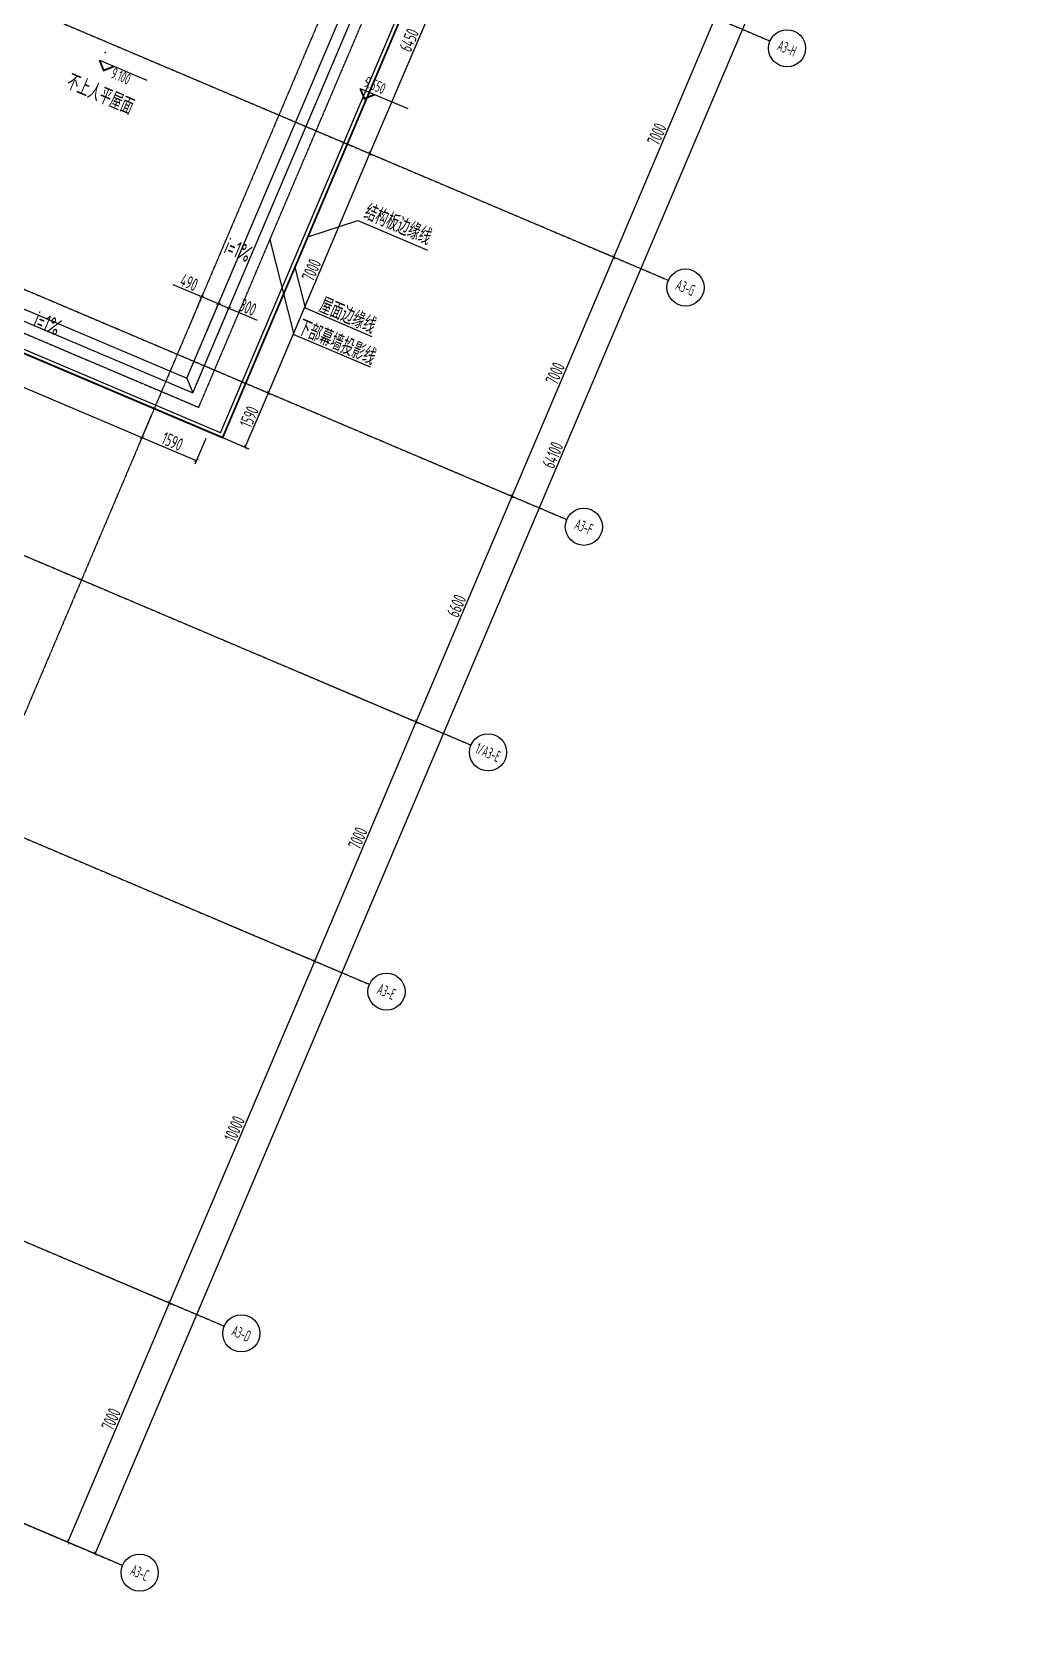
# Model space of a CAD drawing. Extents: x 11778731 to 12007717, y -6694179 to -6363962.
# Drawn here: x 11966075 to 11992816, y -6495370 to -6451864 of the extents above; entities that cross this region are included whole.
import ezdxf
from ezdxf.enums import TextEntityAlignment as Align

# ---------------------------------------------------------------- set-up
doc = ezdxf.new("R2010")
doc.units = 0
doc.header["$LTSCALE"] = 10
doc.header["$MEASUREMENT"] = 0
doc.linetypes.add('A3-RG-axis-100$0$CENTER', pattern=[2, 1.25, -0.25, 0.25, -0.25])
doc.linetypes.add('A3-RI-3F$0$DASH', pattern=[0.35, 0.25, -0.1])
for name, color, linetype in [('A3-RB-3F-100$0$A-DIMS-100', 1, 'Continuous'), ('A3-RG-axis-100$0$A-DIMS-100', 1, 'Continuous'), ('A3-RG-axis-100$0$A-GRID', 1, 'A3-RG-axis-100$0$CENTER'), ('A3-RG-axis-100$0$A-SYMB', 4, 'Continuous'), ('A3-RI-3F$0$A-FLOR', 2, 'Continuous'), ('A3-RI-3F$0$A-HATH', 9, 'Continuous'), ('A3-RI-3F$0$A-ROOF-EDGE', 2, 'Continuous'), ('A3-RM-3F$0$0P-1', 191, 'Continuous'), ('A3-SYMB-3F-100$0$A-SYMB', 4, 'Continuous'), ('A3-SYMB-3F-100$0$A-SYMB-AREA', 4, 'Continuous'), ('A3-SYMB-3F-100$0$A-SYMB-NAME', 4, 'Continuous'), ('A3-SYMB-3F-100$0$A-SYMB-NAME-E', 4, 'Continuous')]:
    doc.layers.add(name, color=color, linetype=linetype)
doc.styles.add('A3-RB-3F-100$0$XD2008', font='xd-hzs.shx', dxfattribs={"width": 0.7, "bigfont": 'xd-hztxt.shx'})
doc.styles.add('A3-RG-axis-100$0$$0$XD2008', font='xd-hzs.shx', dxfattribs={"width": 0.7, "bigfont": 'xd-hztxt.shx'})
doc.styles.add('A3-RG-axis-100$0$XD2008', font='xd-hzs.shx', dxfattribs={"width": 0.7, "bigfont": 'xd-hztxt.shx'})
doc.styles.add('A3-SYMB-3F-100$0$ECADI', font='hzs.shx', dxfattribs={"width": 0.7, "bigfont": 'hztxt.shx'})
doc.styles.add('A3-SYMB-3F-100$0$XD2008', font='hzs.shx', dxfattribs={"width": 0.7, "bigfont": 'hztxt.shx'})
doc.dimstyles.new('A3-RB-3F-100$0$XD100$0', dxfattribs={"dimscale": 100, "dimtxt": 3.5, "dimasz": 1, "dimexe": 1, "dimexo": 2, "dimgap": 0.5, "dimtad": 1, "dimdec": 0, "dimdsep": 46, "dimtxsty": 'A3-RB-3F-100$0$XD2008', "dimblk1": 'A3-RB-3F-100$0$_ARCHTICK', "dimblk2": 'A3-RB-3F-100$0$_ARCHTICK', "dimsah": 1, "dimcen": 2.5, "dimclrt": 4, "dimaunit": 1, "dimadec": 0, "dimazin": 0, "dimtfac": 1, "dimtdec": 0, "dimtix": 1, "dimtmove": 0, "dimatfit": 3, "dimfxl": 0, "dimtolj": 1, "dimtzin": 0, "dimarcsym": 0})
doc.dimstyles.new('A3-RG-axis-100$0$XD100$0', dxfattribs={"dimscale": 100, "dimtxt": 3.5, "dimasz": 1, "dimexe": 1, "dimexo": 2, "dimgap": 0.5, "dimtad": 1, "dimdec": 0, "dimdsep": 46, "dimtxsty": 'A3-RG-axis-100$0$XD2008', "dimblk1": 'A3-RG-axis-100$0$_ARCHTICK', "dimblk2": 'A3-RG-axis-100$0$_ARCHTICK', "dimsah": 1, "dimcen": 2.5, "dimclrt": 4, "dimaunit": 1, "dimadec": 0, "dimazin": 0, "dimtfac": 1, "dimtdec": 0, "dimtix": 1, "dimtmove": 0, "dimatfit": 3, "dimfxl": 0, "dimtolj": 1, "dimtzin": 0, "dimarcsym": 0})

# ---------------------------------------------------------------- blocks, each defined once
blk = doc.blocks.new('A3-RI-3F')
at = {"layer": 'A3-RI-3F$0$A-FLOR', "linetype": 'A3-RI-3F$0$DASH', "const_width": 50}
blk.add_lwpolyline([(11977075, -6448936), (11977075, -6448936), (11971198, -6462780), (11953156, -6455122), (11952019, -6457800), (11961869, -6461981), (11950655, -6488400), (11923776, -6476990), (11934990, -6450572), (11944839, -6454753), (11945976, -6452074), (11937359, -6448416, 0.002105), (11935284, -6447090), (11932817, -6450984, 0.033355), (11899110, -6432654), (11899711, -6421202)], format="xyb", dxfattribs=at)
at = {"layer": 'A3-RI-3F$0$A-HATH', "linetype": 'A3-RI-3F$0$DASH'}
blk.add_lwpolyline([(11904898, -6423676), (11904600, -6429360, -0.033317), (11938660, -6448425), (11946402, -6451711), (11970556, -6461964), (11976217, -6448626)], format="xyb", dxfattribs=at)
at = {"layer": 'A3-RI-3F$0$A-ROOF-EDGE'}
for p, q in [((11971145, -6462649), (11977002, -6448851)), ((11953939, -6455454), (11971198, -6462780))]:
    blk.add_line(p, q, dxfattribs=at)
for points in [[(11977075, -6448936), (11977075, -6448936), (11971198, -6462780), (11953939, -6455454), (11952802, -6458132), (11961869, -6461981), (11950655, -6488400), (11923776, -6476990), (11934990, -6450572), (11944057, -6454420), (11945194, -6451742), (11937359, -6448416, 0.002105), (11935284, -6447090), (11932817, -6450984, 0.033355), (11899110, -6432654), (11899697, -6421468)], [(11971145, -6462649), (11953886, -6455323), (11952670, -6458185), (11961737, -6462034), (11950602, -6488268), (11923907, -6476937), (11935043, -6450703), (11944110, -6454552), (11945325, -6451689), (11937406, -6448327, 0.002183), (11935253, -6446952), (11932786, -6450846, 0.033209), (11899214, -6432592), (11899796, -6421473)]]:
    blk.add_lwpolyline(points, format="xyb", dxfattribs=at)
blk = doc.blocks.new('A3-RG-axis-100$0$$0$ECADI-TAG-GRID')
at = {"color": 13}
blk.add_circle((0, 0), 5, dxfattribs=at)
at = {"style": 'A3-RG-axis-100$0$$0$XD2008', "width": 0.7}
blk.add_attdef('GRID', text='', height=5, dxfattribs=at).set_placement((0, 0), align=Align.MIDDLE)
blk = doc.blocks.new('A3-RG-axis-100$0$_ARCHTICK')
at = {"color": 0, "linetype": 'ByBlock', "const_width": 0.15}
blk.add_lwpolyline([(-0.5, -0.5), (0.5, 0.5)], dxfattribs=at)
blk = doc.blocks.new('*D302')
at = {"layer": 'A3-RG-axis-100$0$A-DIMS-100', "color": 0, "lineweight": -2}
for p, q in [((11967477, -6485111), (11969861, -6486123)), ((11967034, -6492528), (11969769, -6486084)), ((11964742, -6491555), (11967126, -6492567))]:
    blk.add_line(p, q, dxfattribs=at)
at = {"layer": 'A3-RG-axis-100$0$A-DIMS-100', "color": 0, "lineweight": -2, "xscale": 100, "yscale": 100, "zscale": 100}
for p, rotation in [((11969769, -6486084), 66.99999999988144), ((11967034, -6492528), 246.9999999998815)]:
    blk.add_blockref('A3-RG-axis-100$0$_ARCHTICK', p, dxfattribs=dict(at, rotation=rotation))
at = {"layer": 'A3-RG-axis-100$0$A-DIMS-100', "color": 4, "insert": (11968194, -6489218), "char_height": 350, "attachment_point": 5, "rotation": 67, "style": 'A3-RG-axis-100$0$XD2008'}
blk.add_mtext('\\A1;7000', dxfattribs=at)
blk = doc.blocks.new('*D303')
at = {"layer": 'A3-RG-axis-100$0$A-DIMS-100', "color": 0, "lineweight": -2}
for p, q in [((11971384, -6475906), (11973768, -6476918)), ((11969769, -6486084), (11973676, -6476879)), ((11967477, -6485111), (11969861, -6486123))]:
    blk.add_line(p, q, dxfattribs=at)
at = {"layer": 'A3-RG-axis-100$0$A-DIMS-100', "color": 0, "lineweight": -2, "xscale": 100, "yscale": 100, "zscale": 100}
for p, rotation in [((11973676, -6476879), 66.99999999988144), ((11969769, -6486084), 246.9999999998815)]:
    blk.add_blockref('A3-RG-axis-100$0$_ARCHTICK', p, dxfattribs=dict(at, rotation=rotation))
at = {"layer": 'A3-RG-axis-100$0$A-DIMS-100', "color": 4, "insert": (11971515, -6481394), "char_height": 350, "attachment_point": 5, "rotation": 67, "style": 'A3-RG-axis-100$0$XD2008'}
blk.add_mtext('\\A1;10000', dxfattribs=at)
blk = doc.blocks.new('*D304')
at = {"layer": 'A3-RG-axis-100$0$A-DIMS-100', "color": 0, "lineweight": -2}
for p, q in [((11974119, -6469463), (11976503, -6470475)), ((11973676, -6476879), (11976411, -6470435)), ((11971384, -6475906), (11973768, -6476918))]:
    blk.add_line(p, q, dxfattribs=at)
at = {"layer": 'A3-RG-axis-100$0$A-DIMS-100', "color": 0, "lineweight": -2, "xscale": 100, "yscale": 100, "zscale": 100}
for p, rotation in [((11976411, -6470435), 66.99999999988144), ((11973676, -6476879), 246.9999999998815)]:
    blk.add_blockref('A3-RG-axis-100$0$_ARCHTICK', p, dxfattribs=dict(at, rotation=rotation))
at = {"layer": 'A3-RG-axis-100$0$A-DIMS-100', "color": 4, "insert": (11974837, -6473569), "char_height": 350, "attachment_point": 5, "rotation": 67, "style": 'A3-RG-axis-100$0$XD2008'}
blk.add_mtext('\\A1;7000', dxfattribs=at)
blk = doc.blocks.new('*D305')
at = {"layer": 'A3-RG-axis-100$0$A-DIMS-100', "color": 0, "lineweight": -2}
for p, q in [((11978990, -6464360), (11981725, -6457917)), ((11981231, -6457707), (11981817, -6457956)), ((11978363, -6464094), (11979082, -6464399))]:
    blk.add_line(p, q, dxfattribs=at)
at = {"layer": 'A3-RG-axis-100$0$A-DIMS-100', "color": 0, "lineweight": -2, "xscale": 100, "yscale": 100, "zscale": 100}
for p, rotation in [((11981725, -6457917), 66.99999999988144), ((11978990, -6464360), 246.9999999998815)]:
    blk.add_blockref('A3-RG-axis-100$0$_ARCHTICK', p, dxfattribs=dict(at, rotation=rotation))
at = {"layer": 'A3-RG-axis-100$0$A-DIMS-100', "color": 4, "insert": (11980150, -6461051), "char_height": 350, "attachment_point": 5, "rotation": 67, "style": 'A3-RG-axis-100$0$XD2008'}
blk.add_mtext('\\A1;7000', dxfattribs=at)
blk = doc.blocks.new('*D306')
at = {"layer": 'A3-RG-axis-100$0$A-DIMS-100', "color": 0, "lineweight": -2}
for p, q in [((11982950, -6450832), (11984552, -6451512)), ((11981725, -6457917), (11984460, -6451473)), ((11981231, -6457707), (11981817, -6457956))]:
    blk.add_line(p, q, dxfattribs=at)
at = {"layer": 'A3-RG-axis-100$0$A-DIMS-100', "color": 0, "lineweight": -2, "xscale": 100, "yscale": 100, "zscale": 100}
for p, rotation in [((11984460, -6451473), 66.99999999988144), ((11981725, -6457917), 246.9999999998815)]:
    blk.add_blockref('A3-RG-axis-100$0$_ARCHTICK', p, dxfattribs=dict(at, rotation=rotation))
at = {"layer": 'A3-RG-axis-100$0$A-DIMS-100', "color": 4, "insert": (11982886, -6454607), "char_height": 350, "attachment_point": 5, "rotation": 67, "style": 'A3-RG-axis-100$0$XD2008'}
blk.add_mtext('\\A1;7000', dxfattribs=at)
blk = doc.blocks.new('*D311')
at = {"layer": 'A3-RG-axis-100$0$A-DIMS-100', "color": 0, "lineweight": -2}
for p, q in [((11989787, -6432550), (11992908, -6433875)), ((11967770, -6492840), (11992816, -6433836)), ((11964387, -6491404), (11967862, -6492879))]:
    blk.add_line(p, q, dxfattribs=at)
at = {"layer": 'A3-RG-axis-100$0$A-DIMS-100', "color": 0, "lineweight": -2, "xscale": 100, "yscale": 100, "zscale": 100}
for p, rotation in [((11992816, -6433836), 66.99999999988144), ((11967770, -6492840), 246.9999999998815)]:
    blk.add_blockref('A3-RG-axis-100$0$_ARCHTICK', p, dxfattribs=dict(at, rotation=rotation))
at = {"layer": 'A3-RG-axis-100$0$A-DIMS-100', "color": 4, "insert": (11980086, -6463250), "char_height": 350, "attachment_point": 5, "rotation": 67, "style": 'A3-RG-axis-100$0$XD2008'}
blk.add_mtext('\\A1;64100', dxfattribs=at)
blk = doc.blocks.new('*D312')
at = {"layer": 'A3-RG-axis-100$0$A-DIMS-100', "color": 0, "lineweight": -2}
for p, q in [((11976698, -6463387), (11979082, -6464399)), ((11976411, -6470435), (11978990, -6464360)), ((11973308, -6469118), (11976503, -6470475))]:
    blk.add_line(p, q, dxfattribs=at)
at = {"layer": 'A3-RG-axis-100$0$A-DIMS-100', "color": 0, "lineweight": -2, "xscale": 100, "yscale": 100, "zscale": 100}
for p, rotation in [((11978990, -6464360), 66.99999999988144), ((11976411, -6470435), 246.9999999998815)]:
    blk.add_blockref('A3-RG-axis-100$0$_ARCHTICK', p, dxfattribs=dict(at, rotation=rotation))
at = {"layer": 'A3-RG-axis-100$0$A-DIMS-100', "color": 4, "insert": (11977493, -6467310), "char_height": 350, "attachment_point": 5, "rotation": 67, "style": 'A3-RG-axis-100$0$XD2008'}
blk.add_mtext('\\A1;6600', dxfattribs=at)
blk = doc.blocks.new('A3-SYMB-3F-100$0$ECADI-TAG-ROOM')
at = {"layer": 'A3-SYMB-3F-100$0$A-SYMB-AREA', "style": 'A3-SYMB-3F-100$0$ECADI', "width": 0.7}
blk.add_attdef('340M2', text='', height=2.5, dxfattribs=at).set_placement((7.17, -1.75), align=Align.MIDDLE_LEFT)
at = {"layer": 'A3-SYMB-3F-100$0$A-SYMB-NAME', "style": 'A3-SYMB-3F-100$0$ECADI', "width": 0.7}
blk.add_attdef('CHINESENAME', (-5.13, 0.09), '', height=4.5, dxfattribs=at)
at = {"layer": 'A3-SYMB-3F-100$0$A-SYMB-NAME-E', "style": 'A3-SYMB-3F-100$0$ECADI', "width": 0.7}
for tag, p in [('ENGLISHHIGH', (-5.13, 8.04)), ('ENGLISHLOW', (-5.13, 4.84))]:
    blk.add_attdef(tag, p, '', height=2.5, dxfattribs=at)
blk = doc.blocks.new('A3-SYMB-3F-100$0$ECADI-TAG-HGHT（国标）')
at = {"color": 1}
blk.add_line((-2.12, 2.12), (11.77, 2.12), dxfattribs=at)
at = {"color": 1, "const_width": 0.5}
blk.add_lwpolyline([(-2.12, 2.12), (0, 0), (2.12, 2.12)], dxfattribs=at)
at = {"color": 1}
blk.add_point((-1.48, 4.6), dxfattribs=at)
at = {"style": 'A3-SYMB-3F-100$0$XD2008', "width": 0.7}
blk.add_attdef('FL', text='', height=3, dxfattribs=at).set_placement((-2.69, 2.97), align=Align.RIGHT)
for tag, p in [('F.F.L.', (2.28, 2.97)), ('T.O.S.', (2.28, -1.1))]:
    blk.add_attdef(tag, p, '', height=3, dxfattribs=at)
blk = doc.blocks.new('A3-SYMB-3F-100')
at = {"layer": 'A3-SYMB-3F-100$0$A-SYMB'}
blk.add_lwpolyline([(11972013, -6457391, 0, 0, 0), (11972703, -6455766, 80, 0, 0), (11972820, -6455490, 0, 0, 0)], format="xyseb", dxfattribs=at)
for points in [[(11973493, -6457374), (11974837, -6456934), (11976710, -6457729)], [(11972472, -6457450), (11973113, -6460003), (11975169, -6460876)], [(11973145, -6458193), (11973420, -6459288), (11975219, -6460052)]]:
    blk.add_lwpolyline(points, dxfattribs=at)
ref = blk.add_blockref('A3-SYMB-3F-100$0$ECADI-TAG-HGHT（国标）', (11967996, -6452892), dxfattribs=dict(at, xscale=100, yscale=99.99999999999999, rotation=337))
ref.add_attrib('T.O.S.', '9.100', (11968163, -6453083), dxfattribs={"layer": '0', "height": 300, "rotation": 337, "style": 'A3-SYMB-3F-100$0$XD2008', "width": 0.7})
ref = blk.add_blockref('A3-SYMB-3F-100$0$ECADI-TAG-ROOM', (11967753, -6453721), dxfattribs=dict(at, xscale=-99.99999999989045, yscale=100.0000000001164, rotation=337.0000000000113))
ref.add_attrib('CHINESENAME', ' 不上人平屋面', (11966790, -6453303), dxfattribs={"height": 450, "rotation": 337, "style": 'A3-SYMB-3F-100$0$ECADI', "width": 0.7})
ref = blk.add_blockref('A3-SYMB-3F-100$0$ECADI-TAG-HGHT（国标）', (11975015, -6453653), dxfattribs=dict(at, xscale=100, yscale=99.99999999999999, rotation=337))
ref.add_attrib('F.F.L.', '9.550', (11974980, -6453316), dxfattribs={"layer": '0', "height": 300, "rotation": 337, "style": 'A3-SYMB-3F-100$0$XD2008', "width": 0.7})
ref = blk.add_blockref('A3-SYMB-3F-100$0$ECADI-TAG-ROOM', (11975431, -6457082), dxfattribs=dict(at, xscale=99.99999999989046, yscale=100.0000000001164, rotation=337))
ref.add_attrib('CHINESENAME', '结构板边缘线', (11974963, -6456874), dxfattribs={"height": 450, "rotation": 337, "style": 'A3-SYMB-3F-100$0$ECADI', "width": 0.7})
ref = blk.add_blockref('A3-SYMB-3F-100$0$ECADI-TAG-ROOM', (11971855, -6457570), dxfattribs=dict(at, xscale=-99.99999999989045, yscale=100.0000000001164, rotation=156.9999999997605))
ref.add_attrib('CHINESENAME', 'i=1%', (11971204, -6457792), dxfattribs={"height": 450, "rotation": 337, "style": 'A3-SYMB-3F-100$0$ECADI', "width": 0.7})
ref = blk.add_blockref('A3-SYMB-3F-100$0$ECADI-TAG-ROOM', (11974225, -6459595), dxfattribs=dict(at, xscale=99.99999999989046, yscale=100.0000000001164, rotation=337))
ref.add_attrib('CHINESENAME', '屋面边缘线', (11973757, -6459387), dxfattribs={"height": 450, "rotation": 337, "style": 'A3-SYMB-3F-100$0$ECADI', "width": 0.7})
ref = blk.add_blockref('A3-SYMB-3F-100$0$ECADI-TAG-ROOM', (11966723, -6459550), dxfattribs=dict(at, xscale=-99.99999999989045, yscale=100.0000000001164, rotation=156.9999999997605))
ref.add_attrib('CHINESENAME', 'i=1%', (11966072, -6459772), dxfattribs={"height": 450, "rotation": 337, "style": 'A3-SYMB-3F-100$0$ECADI', "width": 0.7})
ref = blk.add_blockref('A3-SYMB-3F-100$0$ECADI-TAG-ROOM', (11973643, -6460194), dxfattribs=dict(at, xscale=99.99999999989046, yscale=100.0000000001164, rotation=337))
ref.add_attrib('CHINESENAME', '下部幕墙投影线', (11973175, -6459985), dxfattribs={"height": 450, "rotation": 337, "style": 'A3-SYMB-3F-100$0$ECADI', "width": 0.7})
blk = doc.blocks.new('A3-RB-3F-100$0$_ARCHTICK')
at = {"color": 0, "linetype": 'ByBlock', "const_width": 0.15}
blk.add_lwpolyline([(-0.5, -0.5), (0.5, 0.5)], dxfattribs=at)
blk = doc.blocks.new('*D615')
at = {"layer": 'A3-RB-3F-100$0$A-DIMS-100', "color": 0, "lineweight": -2}
for p, q in [((11971626, -6461234), (11972522, -6461615)), ((11971809, -6463039), (11972430, -6461576)), ((11971005, -6462698), (11971901, -6463078))]:
    blk.add_line(p, q, dxfattribs=at)
at = {"layer": 'A3-RB-3F-100$0$A-DIMS-100', "color": 0, "lineweight": -2, "xscale": 100, "yscale": 100, "zscale": 100}
for p, rotation in [((11972430, -6461576), 66.99999999990008), ((11971809, -6463039), 246.9999999999)]:
    blk.add_blockref('A3-RB-3F-100$0$_ARCHTICK', p, dxfattribs=dict(at, rotation=rotation))
at = {"layer": 'A3-RB-3F-100$0$A-DIMS-100', "color": 4, "insert": (11971912, -6462220), "char_height": 350, "attachment_point": 5, "rotation": 67, "style": 'A3-RB-3F-100$0$XD2008'}
blk.add_mtext('\\A1;1590', dxfattribs=at)
blk = doc.blocks.new('*D616')
at = {"layer": 'A3-RB-3F-100$0$A-DIMS-100', "color": 0, "lineweight": -2}
for p, q in [((11974361, -6454791), (11975257, -6455171)), ((11972430, -6461576), (11975165, -6455132)), ((11971626, -6461234), (11972522, -6461615))]:
    blk.add_line(p, q, dxfattribs=at)
at = {"layer": 'A3-RB-3F-100$0$A-DIMS-100', "color": 0, "lineweight": -2, "xscale": 100, "yscale": 100, "zscale": 100}
for p, rotation in [((11975165, -6455132), 66.99999999989444), ((11972430, -6461576), 246.9999999998945)]:
    blk.add_blockref('A3-RB-3F-100$0$_ARCHTICK', p, dxfattribs=dict(at, rotation=rotation))
at = {"layer": 'A3-RB-3F-100$0$A-DIMS-100', "color": 4, "insert": (11973590, -6458266), "char_height": 350, "attachment_point": 5, "rotation": 67, "style": 'A3-RB-3F-100$0$XD2008'}
blk.add_mtext('\\A1;7000', dxfattribs=at)
blk = doc.blocks.new('*D617')
at = {"layer": 'A3-RB-3F-100$0$A-DIMS-100', "color": 0, "lineweight": -2}
for p, q in [((11975165, -6455132), (11977685, -6449195)), ((11976881, -6448854), (11977777, -6449234)), ((11974361, -6454791), (11975257, -6455171))]:
    blk.add_line(p, q, dxfattribs=at)
at = {"layer": 'A3-RB-3F-100$0$A-DIMS-100', "color": 0, "lineweight": -2, "xscale": 100, "yscale": 100, "zscale": 100}
for p, rotation in [((11977685, -6449195), 66.9999999999122), ((11975165, -6455132), 246.9999999999122)]:
    blk.add_blockref('A3-RB-3F-100$0$_ARCHTICK', p, dxfattribs=dict(at, rotation=rotation))
at = {"layer": 'A3-RB-3F-100$0$A-DIMS-100', "color": 4, "insert": (11976218, -6452076), "char_height": 350, "attachment_point": 5, "rotation": 67, "style": 'A3-RB-3F-100$0$XD2008'}
blk.add_mtext('\\A1;6450', dxfattribs=at)
blk = doc.blocks.new('*D624')
at = {"layer": 'A3-RB-3F-100$0$A-DIMS-100', "color": 0, "lineweight": -2}
for p, q in [((11961915, -6459057), (11961623, -6459745)), ((11961662, -6459652), (11969026, -6462778)), ((11969279, -6462183), (11968987, -6462870))]:
    blk.add_line(p, q, dxfattribs=at)
at = {"layer": 'A3-RB-3F-100$0$A-DIMS-100', "color": 0, "lineweight": -2, "xscale": 100, "yscale": 100, "zscale": 100}
for p, rotation in [((11961662, -6459652), 156.9999999998926), ((11969026, -6462778), 336.9999999998926)]:
    blk.add_blockref('A3-RB-3F-100$0$_ARCHTICK', p, dxfattribs=dict(at, rotation=rotation))
at = {"layer": 'A3-RB-3F-100$0$A-DIMS-100', "color": 4, "insert": (11965432, -6461008), "char_height": 350, "attachment_point": 5, "rotation": 337, "style": 'A3-RB-3F-100$0$XD2008'}
blk.add_mtext('\\A1;8000', dxfattribs=at)
blk = doc.blocks.new('*D625')
at = {"layer": 'A3-RB-3F-100$0$A-DIMS-100', "color": 0, "lineweight": -2}
for p, q in [((11969279, -6462183), (11968987, -6462870)), ((11969026, -6462778), (11970490, -6463400)), ((11970743, -6462804), (11970451, -6463492))]:
    blk.add_line(p, q, dxfattribs=at)
at = {"layer": 'A3-RB-3F-100$0$A-DIMS-100', "color": 0, "lineweight": -2, "xscale": 100, "yscale": 100, "zscale": 100}
for p, rotation in [((11969026, -6462778), 156.9999999998907), ((11970490, -6463400), 336.9999999998907)]:
    blk.add_blockref('A3-RB-3F-100$0$_ARCHTICK', p, dxfattribs=dict(at, rotation=rotation))
at = {"layer": 'A3-RB-3F-100$0$A-DIMS-100', "color": 4, "insert": (11969846, -6462882), "char_height": 350, "attachment_point": 5, "rotation": 337, "style": 'A3-RB-3F-100$0$XD2008'}
blk.add_mtext('\\A1;1590', dxfattribs=at)
blk = doc.blocks.new('*D811')
at = {"layer": 'A3-RB-3F-100$0$A-DIMS-100', "color": 0, "lineweight": -2}
for p, q in [((11970635, -6458988), (11969871, -6458664)), ((11970320, -6459730), (11970674, -6458896)), ((11971086, -6459180), (11970635, -6458988)), ((11970771, -6459922), (11971125, -6459088))]:
    blk.add_line(p, q, dxfattribs=at)
at = {"layer": 'A3-RB-3F-100$0$A-DIMS-100', "color": 0, "lineweight": -2, "xscale": 100, "yscale": 100, "zscale": 100}
for p, rotation in [((11970635, -6458988), 156.9999999999011), ((11971086, -6459180), 336.9999999999011)]:
    blk.add_blockref('A3-RB-3F-100$0$_ARCHTICK', p, dxfattribs=dict(at, rotation=rotation))
at = {"layer": 'A3-RB-3F-100$0$A-DIMS-100', "color": 4, "insert": (11970295, -6458600), "char_height": 350, "attachment_point": 5, "rotation": 337, "style": 'A3-RB-3F-100$0$XD2008'}
blk.add_mtext('\\A1;490', dxfattribs=at)
blk = doc.blocks.new('*D812')
at = {"layer": 'A3-RB-3F-100$0$A-DIMS-100', "color": 0, "lineweight": -2}
for p, q in [((11970771, -6459922), (11971125, -6459088)), ((11971047, -6460039), (11971401, -6459205)), ((11971086, -6459180), (11971362, -6459297)), ((11971362, -6459297), (11972126, -6459621))]:
    blk.add_line(p, q, dxfattribs=at)
at = {"layer": 'A3-RB-3F-100$0$A-DIMS-100', "color": 0, "lineweight": -2, "xscale": 100, "yscale": 100, "zscale": 100}
for p, rotation in [((11971086, -6459180), 156.9999999999945), ((11971362, -6459297), 336.9999999999945)]:
    blk.add_blockref('A3-RB-3F-100$0$_ARCHTICK', p, dxfattribs=dict(at, rotation=rotation))
at = {"layer": 'A3-RB-3F-100$0$A-DIMS-100', "color": 4, "insert": (11971878, -6459272), "char_height": 350, "attachment_point": 5, "rotation": 337, "style": 'A3-RB-3F-100$0$XD2008'}
blk.add_mtext('\\A1;300', dxfattribs=at)
blk = doc.blocks.new('A3-RM-3F')
at = {"layer": 'A3-RM-3F$0$0P-1'}
blk.add_line((11970238, -6461178), (11970397, -6461571), dxfattribs=at)
for points in [[(11905192, -6423801), (11904910, -6429175, -0.033124), (11938801, -6448159), (11947301, -6451767), (11970397, -6461571), (11975941, -6448509)], [(11905486, -6423926), (11905220, -6428991, -0.03293), (11938943, -6447894), (11947419, -6451491), (11970238, -6461178), (11975665, -6448392)]]:
    blk.add_lwpolyline(points, format="xyb", dxfattribs=at)
blk = doc.blocks.new('A3-RG-axis-100')
at = {"layer": 'A3-RG-axis-100$0$A-GRID'}
for p, q in [((11906272, -6418284.3), (11985933, -6452098.3)), ((11905882.4, -6425723.4), (11983197.9, -6458541.9)), ((11937760.6, -6446859.4), (11980462.8, -6464985.4)), ((11975448.6, -6447648), (11955191.9, -6495369.6)), ((11935181.8, -6452934.6), (11977884, -6471060.6)), ((11932446.7, -6459378.2), (11975148.9, -6477504.2)), ((11928539.4, -6468583.2), (11971241.6, -6486709.2)), ((11925804.3, -6475026.8), (11968506.5, -6493152.8))]:
    blk.add_line(p, q, dxfattribs=at)
at = {"layer": 'A3-RG-axis-100$0$A-SYMB'}
ref = blk.add_blockref('A3-RG-axis-100$0$$0$ECADI-TAG-GRID', (11986393.3, -6452293.7), dxfattribs=dict(at, xscale=100, yscale=100, zscale=100, rotation=337))
ref.add_attrib('GRID', 'A3-H', dxfattribs={"layer": '0', "height": 300, "rotation": 337, "style": 'A3-RG-axis-100$0$$0$XD2008', "width": 0.5}).set_placement((11986393.3, -6452293.7), align=Align.MIDDLE)
ref = blk.add_blockref('A3-RG-axis-100$0$$0$ECADI-TAG-GRID', (11983658.2, -6458737.2), dxfattribs=dict(at, xscale=100, yscale=100, zscale=100, rotation=337))
ref.add_attrib('GRID', 'A3-G', dxfattribs={"layer": '0', "height": 300, "rotation": 337, "style": 'A3-RG-axis-100$0$$0$XD2008', "width": 0.5}).set_placement((11983658.2, -6458737.2), align=Align.MIDDLE)
ref = blk.add_blockref('A3-RG-axis-100$0$$0$ECADI-TAG-GRID', (11980923, -6465180.8), dxfattribs=dict(at, xscale=100, yscale=100, zscale=100, rotation=337))
ref.add_attrib('GRID', 'A3-F', dxfattribs={"layer": '0', "height": 300, "rotation": 337, "style": 'A3-RG-axis-100$0$$0$XD2008', "width": 0.5}).set_placement((11980923, -6465180.8), align=Align.MIDDLE)
ref = blk.add_blockref('A3-RG-axis-100$0$$0$ECADI-TAG-GRID', (11978344.3, -6471256), dxfattribs=dict(at, xscale=100, yscale=100, zscale=100, rotation=337))
ref.add_attrib('GRID', '1/A3-E', dxfattribs={"layer": '0', "height": 300, "rotation": 337, "style": 'A3-RG-axis-100$0$$0$XD2008', "width": 0.5}).set_placement((11978344.3, -6471256), align=Align.MIDDLE)
ref = blk.add_blockref('A3-RG-axis-100$0$$0$ECADI-TAG-GRID', (11975609.1, -6477699.6), dxfattribs=dict(at, xscale=100, yscale=100, zscale=100, rotation=337))
ref.add_attrib('GRID', 'A3-E', dxfattribs={"layer": '0', "height": 300, "rotation": 337, "style": 'A3-RG-axis-100$0$$0$XD2008', "width": 0.5}).set_placement((11975609.1, -6477699.6), align=Align.MIDDLE)
ref = blk.add_blockref('A3-RG-axis-100$0$$0$ECADI-TAG-GRID', (11971701.8, -6486904.6), dxfattribs=dict(at, xscale=100, yscale=100, zscale=100, rotation=337))
ref.add_attrib('GRID', 'A3-D', dxfattribs={"layer": '0', "height": 300, "rotation": 337, "style": 'A3-RG-axis-100$0$$0$XD2008', "width": 0.5}).set_placement((11971701.8, -6486904.6), align=Align.MIDDLE)
ref = blk.add_blockref('A3-RG-axis-100$0$$0$ECADI-TAG-GRID', (11968966.7, -6493348.1), dxfattribs=dict(at, xscale=100, yscale=100, zscale=100, rotation=337))
ref.add_attrib('GRID', 'A3-C', dxfattribs={"layer": '0', "height": 300, "rotation": 337, "style": 'A3-RG-axis-100$0$$0$XD2008', "width": 0.5}).set_placement((11968966.7, -6493348.1), align=Align.MIDDLE)
at = {"layer": 'A3-RG-axis-100$0$A-DIMS-100'}
for base, p1, p2, picture, middle in [((11992815.9, -6433835.9), (11964203.3, -6491326.2), (11989603.3, -6432472.3), '*D311', (11980085.9, -6463250.1)), ((11984460.2, -6451473.2), (11981047.2, -6457629), (11982766.3, -6450754.1), '*D306', (11982885.6, -6454607)), ((11981725.1, -6457916.7), (11978178.4, -6464015.8), (11981047.2, -6457629), '*D305', (11980150.4, -6461050.6)), ((11978990, -6464360.2), (11973124.1, -6469040.2), (11976513.8, -6463309.2), '*D312', (11977493.5, -6467309.9)), ((11976411.2, -6470435.5), (11971199.9, -6475827.9), (11973935, -6469384.4), '*D304', (11974836.5, -6473569.3)), ((11973676.1, -6476879), (11967292.6, -6485033), (11971199.9, -6475827.9), '*D303', (11971515.3, -6481393.6)), ((11969768.8, -6486084.1), (11964557.5, -6491476.5), (11967292.6, -6485033), '*D302', (11968194.1, -6489217.9))]:
    dim = blk.add_linear_dim(base=base, p1=p1, p2=p2, angle=67, dimstyle='A3-RG-axis-100$0$XD100$0', override={"dimasz": 1}, dxfattribs=at)
    dim.commit()
    dim.dimension.update_dxf_attribs({"geometry": picture, "text_midpoint": middle})
blk = doc.blocks.new('A3-RB-3F-100')
at = {"layer": 'A3-RB-3F-100$0$A-DIMS-100'}
for p1, p2, distance, picture, middle in [((11974177.1, -6454712.8), (11976697.3, -6448775.5), -1073.2, '*D617', (11976217.9, -6452075.6)), ((11971441.9, -6461156.3), (11974177.1, -6454712.8), -1073.2, '*D616', (11973590.3, -6458265.9)), ((11961993, -6458872.7), (11969357.1, -6461998.6), -847.1, '*D624', (11965432, -6461008.3)), ((11970820.7, -6462619.9), (11971441.9, -6461156.3), -1073.2, '*D615', (11971912.1, -6462219.5)), ((11969357.1, -6461998.6), (11970820.7, -6462619.9), -847.1, '*D625', (11969845.8, -6462881.9))]:
    dim = blk.add_aligned_dim(p1=p1, p2=p2, distance=distance, dimstyle='A3-RB-3F-100$0$XD100$0', dxfattribs=at)
    dim.commit()
    dim.dimension.update_dxf_attribs({"geometry": picture, "text_midpoint": middle})
for base, p1, p2, picture, middle in [((11971085.9, -6459179.9), (11970241.8, -6459914.4), (11970692.8, -6460105.8), '*D811', (11970206.8, -6458806.7)), ((11971362, -6459297.1), (11970692.8, -6460105.8), (11970969, -6460223.1), '*D812', (11971790.1, -6459478.8))]:
    dim = blk.add_linear_dim(base=base, p1=p1, p2=p2, angle=337, dimstyle='A3-RB-3F-100$0$XD100$0', dxfattribs=at)
    dim.commit()
    dim.dimension.update_dxf_attribs({"geometry": picture, "text_midpoint": middle, "dimtype": 129})

msp = doc.modelspace()

# ---------------------------------------------------------------- block references
for name in ['A3-RG-axis-100', 'A3-RB-3F-100', 'A3-RI-3F', 'A3-RI-3F', 'A3-RI-3F', 'A3-SYMB-3F-100', 'A3-SYMB-3F-100', 'A3-RM-3F']:
    msp.add_blockref(name, (0, 0))

doc.saveas('drawing.dxf')
